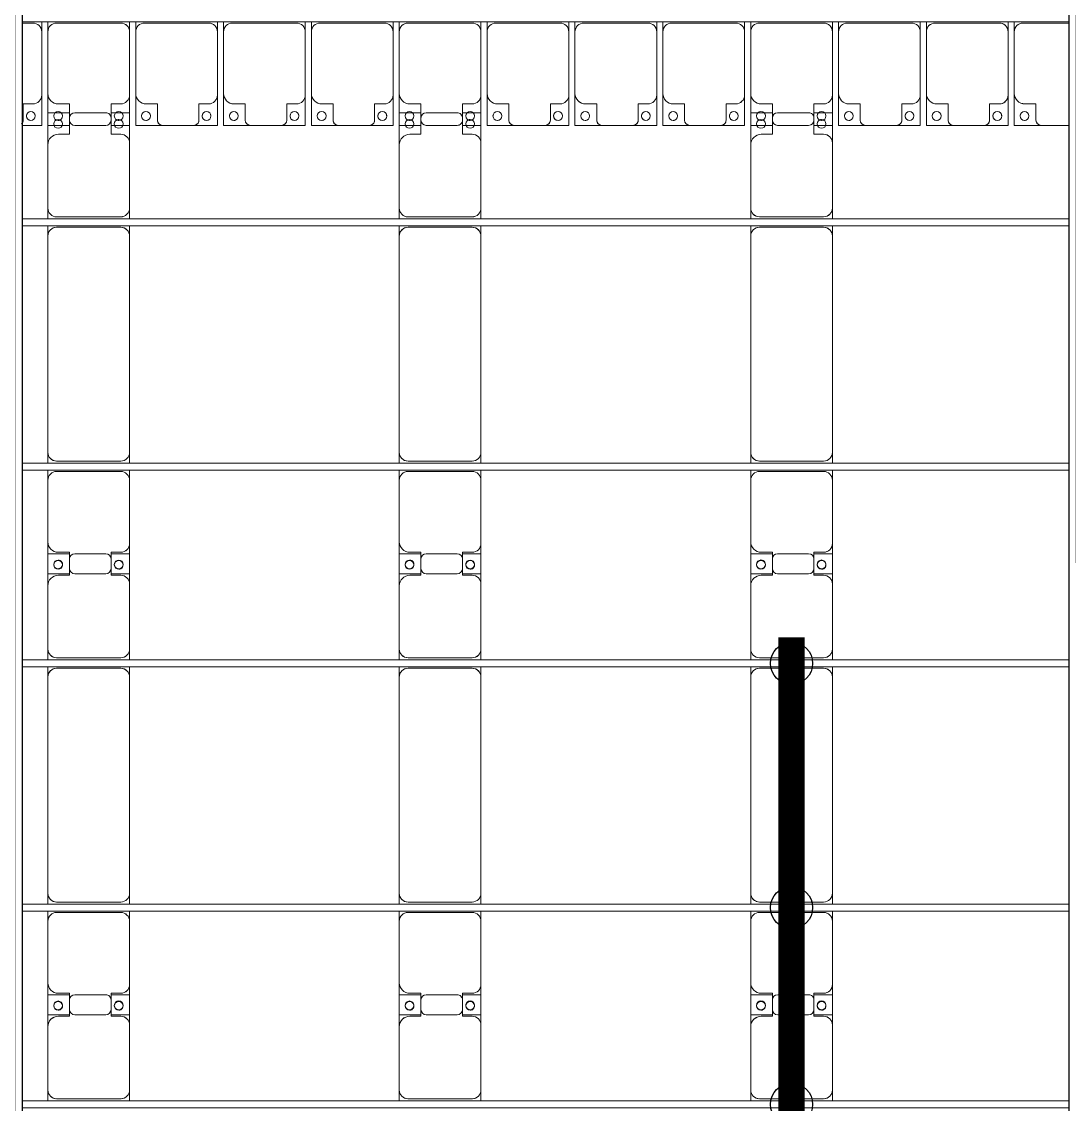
# Model space of a CAD drawing. Header units: millimetres. Extents: x -496478 to -186190, y -204059 to -87354.
# Drawn here: x -317122 to -311160, y -176290 to -170127 of the extents above; entities that cross this region are included whole.
import ezdxf

# ---------------------------------------------------------------- set-up
doc = ezdxf.new("R2010")
doc.units = ezdxf.units.MM
for name, color, linetype, lineweight in [('A-DETL-MBND', 5, 'Continuous', 9), ('A-GENM', 13, 'Continuous', 9), ('S-BEAM', 12, 'Continuous', 9)]:
    doc.layers.add(name, color=color, linetype=linetype, lineweight=lineweight)
doc.layers.add('GC-HOP 40x60 GIA CUONG', color=1, linetype='Continuous')

# ---------------------------------------------------------------- blocks, each defined once
blk = doc.blocks.new('Dải phao đi lại kèm đỡ invester - DẢI PHAO ĐI LẠI-18893-BỐ TRÍ KHUNG KẾT CẤU BÈ PIN 01')
at = {"layer": 'A-DETL-MBND', "color": 8}
for p, q in [((121673.4, -729.7), (121611.5, -729.7)), ((121723.4, -722), (121723.4, -779.7)), ((121758.4, -779.7), (121758.4, -722)), ((122173.4, -729.7), (121808.4, -729.7)), ((122223.4, -722), (122223.4, -779.7)), ((122258.4, -779.7), (122258.4, -722)), ((122673.4, -729.7), (122308.4, -729.7)), ((122723.4, -722), (122723.4, -779.7)), ((122758.4, -779.7), (122758.4, -722)), ((123173.4, -729.7), (122808.4, -729.7)), ((123223.4, -722), (123223.4, -779.7)), ((123258.4, -779.7), (123258.4, -722)), ((123673.4, -729.7), (123308.4, -729.7)), ((123723.4, -722), (123723.4, -779.7)), ((123758.4, -779.7), (123758.4, -722)), ((124173.4, -729.7), (123808.4, -729.7)), ((124223.4, -722), (124223.4, -779.7)), ((124258.4, -779.7), (124258.4, -722)), ((124673.4, -729.7), (124308.4, -729.7)), ((124723.4, -722), (124723.4, -779.7)), ((124758.4, -779.7), (124758.4, -722)), ((125173.4, -729.7), (124808.4, -729.7)), ((125223.4, -722), (125223.4, -779.7)), ((125258.4, -779.7), (125258.4, -722)), ((125673.4, -729.7), (125308.4, -729.7)), ((125723.4, -722), (125723.4, -779.7)), ((125758.4, -779.7), (125758.4, -722)), ((126173.4, -729.7), (125808.4, -729.7)), ((126223.4, -722), (126223.4, -779.7)), ((126258.4, -779.7), (126258.4, -722)), ((126673.4, -729.7), (126308.4, -729.7)), ((126723.4, -722), (126723.4, -779.7)), ((126758.4, -779.7), (126758.4, -722)), ((127173.4, -729.7), (126808.4, -729.7)), ((127223.4, -722), (127223.4, -779.7)), ((127258.4, -779.7), (127258.4, -722)), ((127571.5, -729.7), (127308.4, -729.7)), ((121723.4, -1139.7), (121723.4, -779.7)), ((121758.4, -779.7), (121758.4, -1129.7)), ((122223.4, -1139.7), (122223.4, -779.7)), ((122258.4, -779.7), (122258.4, -1129.7)), ((122723.4, -1139.7), (122723.4, -779.7)), ((122758.4, -779.7), (122758.4, -1129.7)), ((123223.4, -1139.7), (123223.4, -779.7)), ((123258.4, -779.7), (123258.4, -1129.7)), ((123723.4, -1139.7), (123723.4, -779.7)), ((123758.4, -779.7), (123758.4, -1129.7)), ((124223.4, -1139.7), (124223.4, -779.7)), ((124258.4, -779.7), (124258.4, -1129.7)), ((124723.4, -1139.7), (124723.4, -779.7)), ((124758.4, -779.7), (124758.4, -1129.7)), ((125223.4, -1139.7), (125223.4, -779.7)), ((125258.4, -779.7), (125258.4, -1129.7)), ((125723.4, -1139.7), (125723.4, -779.7)), ((125758.4, -779.7), (125758.4, -1129.7)), ((126223.4, -1139.7), (126223.4, -779.7)), ((126258.4, -779.7), (126258.4, -1129.7)), ((126723.4, -1139.7), (126723.4, -779.7)), ((126758.4, -779.7), (126758.4, -1129.7)), ((127223.4, -1139.7), (127223.4, -779.7)), ((127258.4, -779.7), (127258.4, -1129.7)), ((121723.4, -1139.7), (121723.4, -1312.2)), ((121758.4, -1312.2), (121758.4, -1129.7)), ((122223.4, -1139.7), (122223.4, -1312.2)), ((122258.4, -1312.2), (122258.4, -1129.7)), ((122723.4, -1139.7), (122723.4, -1312.2)), ((122758.4, -1312.2), (122758.4, -1129.7)), ((123223.4, -1139.7), (123223.4, -1312.2)), ((123258.4, -1312.2), (123258.4, -1129.7)), ((123723.4, -1139.7), (123723.4, -1312.2)), ((123758.4, -1312.2), (123758.4, -1129.7)), ((124223.4, -1139.7), (124223.4, -1312.2)), ((124258.4, -1312.2), (124258.4, -1129.7)), ((124723.4, -1139.7), (124723.4, -1312.2)), ((124758.4, -1312.2), (124758.4, -1129.7)), ((125223.4, -1139.7), (125223.4, -1312.2)), ((125258.4, -1312.2), (125258.4, -1129.7)), ((125723.4, -1139.7), (125723.4, -1312.2)), ((125758.4, -1312.2), (125758.4, -1129.7)), ((126223.4, -1139.7), (126223.4, -1312.2)), ((126258.4, -1312.2), (126258.4, -1129.7)), ((126723.4, -1139.7), (126723.4, -1312.2)), ((126758.4, -1312.2), (126758.4, -1129.7)), ((127223.4, -1139.7), (127223.4, -1312.2)), ((127258.4, -1312.2), (127258.4, -1129.7)), ((121618.2, -1282.2), (121618.2, -1189.7)), ((121618.2, -1189.7), (121673.4, -1189.7)), ((121818.4, -1189.7), (121881.8, -1189.7)), ((121881.8, -1189.7), (121881.8, -1282.2)), ((122118.2, -1282.2), (122118.2, -1189.7)), ((122118.2, -1189.7), (122173.4, -1189.7)), ((122318.4, -1189.7), (122381.8, -1189.7)), ((122381.8, -1189.7), (122381.8, -1282.2)), ((122618.2, -1282.2), (122618.2, -1189.7)), ((122618.2, -1189.7), (122673.4, -1189.7)), ((122818.4, -1189.7), (122881.8, -1189.7)), ((122881.8, -1189.7), (122881.8, -1282.2)), ((123118.2, -1282.2), (123118.2, -1189.7)), ((123118.2, -1189.7), (123173.4, -1189.7)), ((123318.4, -1189.7), (123381.8, -1189.7)), ((123381.8, -1189.7), (123381.8, -1282.2)), ((123618.2, -1282.2), (123618.2, -1189.7)), ((123618.2, -1189.7), (123673.4, -1189.7)), ((123818.4, -1189.7), (123881.8, -1189.7)), ((123881.8, -1189.7), (123881.8, -1282.2)), ((124118.2, -1282.2), (124118.2, -1189.7)), ((124118.2, -1189.7), (124173.4, -1189.7)), ((124318.4, -1189.7), (124381.8, -1189.7)), ((124381.8, -1189.7), (124381.8, -1282.2)), ((124618.2, -1282.2), (124618.2, -1189.7)), ((124618.2, -1189.7), (124673.4, -1189.7)), ((124818.4, -1189.7), (124881.8, -1189.7)), ((124881.8, -1189.7), (124881.8, -1282.2)), ((125118.2, -1282.2), (125118.2, -1189.7)), ((125118.2, -1189.7), (125173.4, -1189.7)), ((125318.4, -1189.7), (125381.8, -1189.7)), ((125381.8, -1189.7), (125381.8, -1282.2)), ((125618.2, -1282.2), (125618.2, -1189.7)), ((125618.2, -1189.7), (125673.4, -1189.7)), ((125818.4, -1189.7), (125881.8, -1189.7)), ((125881.8, -1189.7), (125881.8, -1282.2)), ((126118.2, -1282.2), (126118.2, -1189.7)), ((126118.2, -1189.7), (126173.4, -1189.7)), ((126318.4, -1189.7), (126381.8, -1189.7)), ((126381.8, -1189.7), (126381.8, -1282.2)), ((126618.2, -1282.2), (126618.2, -1189.7)), ((126618.2, -1189.7), (126673.4, -1189.7)), ((126818.4, -1189.7), (126881.8, -1189.7)), ((126881.8, -1189.7), (126881.8, -1282.2)), ((127118.2, -1282.2), (127118.2, -1189.7)), ((127118.2, -1189.7), (127173.4, -1189.7)), ((127318.4, -1189.7), (127381.8, -1189.7)), ((127381.8, -1189.7), (127381.8, -1282.2)), ((121723.4, -1312.2), (121611.5, -1312.2)), ((121611.5, -1312.2), (121723.4, -1312.2)), ((121881.8, -1312.2), (121758.4, -1312.2)), ((121792.1, -1312.2), (121840.2, -1312.2)), ((121911.8, -1312.2), (122088.2, -1312.2)), ((122223.4, -1312.2), (122118.2, -1312.2)), ((122138.5, -1312.2), (122186.6, -1312.2)), ((122411.8, -1312.2), (122258.4, -1312.2)), ((122258.4, -1312.2), (122411.8, -1312.2)), ((122411.8, -1312.2), (122588.2, -1312.2)), ((122723.4, -1312.2), (122588.2, -1312.2)), ((122588.2, -1312.2), (122723.4, -1312.2)), ((122911.8, -1312.2), (122758.4, -1312.2)), ((122758.4, -1312.2), (122911.8, -1312.2)), ((122911.8, -1312.2), (123088.2, -1312.2)), ((123223.4, -1312.2), (123088.2, -1312.2)), ((123088.2, -1312.2), (123223.4, -1312.2)), ((123411.8, -1312.2), (123258.4, -1312.2)), ((123258.4, -1312.2), (123411.8, -1312.2)), ((123411.8, -1312.2), (123588.2, -1312.2)), ((123723.4, -1312.2), (123588.2, -1312.2)), ((123588.2, -1312.2), (123723.4, -1312.2)), ((123881.8, -1312.2), (123758.4, -1312.2)), ((123792.1, -1312.2), (123840.2, -1312.2)), ((123911.8, -1312.2), (124088.2, -1312.2)), ((124223.4, -1312.2), (124118.2, -1312.2)), ((124138.5, -1312.2), (124186.6, -1312.2)), ((124411.8, -1312.2), (124258.4, -1312.2)), ((124258.4, -1312.2), (124411.8, -1312.2)), ((124411.8, -1312.2), (124588.2, -1312.2)), ((124723.4, -1312.2), (124588.2, -1312.2)), ((124588.2, -1312.2), (124723.4, -1312.2)), ((124911.8, -1312.2), (124758.4, -1312.2)), ((124758.4, -1312.2), (124911.8, -1312.2)), ((124911.8, -1312.2), (125088.2, -1312.2)), ((125223.4, -1312.2), (125088.2, -1312.2)), ((125088.2, -1312.2), (125223.4, -1312.2)), ((125411.8, -1312.2), (125258.4, -1312.2)), ((125258.4, -1312.2), (125411.8, -1312.2)), ((125411.8, -1312.2), (125588.2, -1312.2)), ((125723.4, -1312.2), (125588.2, -1312.2)), ((125588.2, -1312.2), (125723.4, -1312.2)), ((125881.8, -1312.2), (125758.4, -1312.2)), ((125792.1, -1312.2), (125840.2, -1312.2)), ((125911.8, -1312.2), (126088.2, -1312.2)), ((126223.4, -1312.2), (126118.2, -1312.2)), ((126138.5, -1312.2), (126186.6, -1312.2)), ((126411.8, -1312.2), (126258.4, -1312.2)), ((126258.4, -1312.2), (126411.8, -1312.2)), ((126411.8, -1312.2), (126588.2, -1312.2)), ((126723.4, -1312.2), (126588.2, -1312.2)), ((126588.2, -1312.2), (126723.4, -1312.2)), ((126911.8, -1312.2), (126758.4, -1312.2)), ((126758.4, -1312.2), (126911.8, -1312.2)), ((126911.8, -1312.2), (127088.2, -1312.2)), ((127223.4, -1312.2), (127088.2, -1312.2)), ((127088.2, -1312.2), (127223.4, -1312.2)), ((127411.8, -1312.2), (127258.4, -1312.2)), ((127258.4, -1312.2), (127411.8, -1312.2)), ((127411.8, -1312.2), (127571.5, -1312.2))]:
    blk.add_line(p, q, dxfattribs=at)
for centre, radius, start, end in [((121673.4, -779.7), 50, 360, 90), ((121673.4, -779.7), 50, 45, 90), ((121808.4, -779.7), 50, 90, 180), ((121808.4, -779.7), 50, 90, 135), ((122173.4, -779.7), 50, 0, 90), ((122173.4, -779.7), 50, 45, 90), ((122308.4, -779.7), 50, 90, 180), ((122308.4, -779.7), 50, 90, 135), ((122673.4, -779.7), 50, 0, 90), ((122673.4, -779.7), 50, 45, 90), ((122808.4, -779.7), 50, 90, 180), ((122808.4, -779.7), 50, 90, 135), ((123173.4, -779.7), 50, 360, 90), ((123173.4, -779.7), 50, 45, 90), ((123308.4, -779.7), 50, 90, 180), ((123308.4, -779.7), 50, 90, 135), ((123673.4, -779.7), 50, 0, 90), ((123673.4, -779.7), 50, 45, 90), ((123808.4, -779.7), 50, 90, 180), ((123808.4, -779.7), 50, 90, 135), ((124173.4, -779.7), 50, 0, 90), ((124173.4, -779.7), 50, 45, 90), ((124308.4, -779.7), 50, 90, 180), ((124308.4, -779.7), 50, 90, 135), ((124673.4, -779.7), 50, 0, 90), ((124673.4, -779.7), 50, 45, 90), ((124808.4, -779.7), 50, 90, 180), ((124808.4, -779.7), 50, 90, 135), ((125173.4, -779.7), 50, 0, 90), ((125173.4, -779.7), 50, 45, 90), ((125308.4, -779.7), 50, 90, 180), ((125308.4, -779.7), 50, 90, 135), ((125673.4, -779.7), 50, 360, 90), ((125673.4, -779.7), 50, 45, 90), ((125808.4, -779.7), 50, 90, 180), ((125808.4, -779.7), 50, 90, 135), ((126173.4, -779.7), 50, 0, 90), ((126173.4, -779.7), 50, 45, 90), ((126308.4, -779.7), 50, 90, 180), ((126308.4, -779.7), 50, 90, 135), ((126673.4, -779.7), 50, 0, 90), ((126673.4, -779.7), 50, 45, 90), ((126808.4, -779.7), 50, 90, 180), ((126808.4, -779.7), 50, 90, 135), ((127173.4, -779.7), 50, 360, 90), ((127173.4, -779.7), 50, 49.9342, 90), ((127308.4, -779.7), 50, 90, 180), ((127308.4, -779.7), 50, 90, 135), ((121673.4, -1139.7), 50, 270, 0), ((121818.4, -1129.7), 60, 180, 270), ((122173.4, -1139.7), 50, 270, 0), ((122318.4, -1129.7), 60, 180, 270), ((122673.4, -1139.7), 50, 270, 0), ((122818.4, -1129.7), 60, 180, 270), ((123173.4, -1139.7), 50, 270, 0), ((123318.4, -1129.7), 60, 180, 270), ((123673.4, -1139.7), 50, 270, 0), ((123818.4, -1129.7), 60, 180, 270), ((124173.4, -1139.7), 50, 270, 360), ((124318.4, -1129.7), 60, 180, 270), ((124673.4, -1139.7), 50, 270, 0), ((124818.4, -1129.7), 60, 180, 270), ((125173.4, -1139.7), 50, 270, 0), ((125318.4, -1129.7), 60, 180, 270), ((125673.4, -1139.7), 50, 270, 360), ((125818.4, -1129.7), 60, 180, 270), ((126173.4, -1139.7), 50, 270, 0), ((126318.4, -1129.7), 60, 180, 270), ((126673.4, -1139.7), 50, 270, 0), ((126818.4, -1129.7), 60, 180, 270), ((127173.4, -1139.7), 50, 270, 360), ((127318.4, -1129.7), 60, 180, 270), ((121673.4, -1139.7), 50, 270, 315), ((121818.4, -1129.7), 60, 225, 270), ((122173.4, -1139.7), 50, 270, 315), ((122318.4, -1129.7), 60, 225, 270), ((122673.4, -1139.7), 50, 270, 315), ((122818.4, -1129.7), 60, 225, 270), ((123173.4, -1139.7), 50, 270, 315), ((123318.4, -1129.7), 60, 225, 270), ((123673.4, -1139.7), 50, 270, 315), ((123818.4, -1129.7), 60, 225, 270), ((124173.4, -1139.7), 50, 270, 315), ((124318.4, -1129.7), 60, 225, 270), ((124673.4, -1139.7), 50, 270, 315), ((124818.4, -1129.7), 60, 225, 270), ((125173.4, -1139.7), 50, 270, 315), ((125318.4, -1129.7), 60, 225, 270), ((125673.4, -1139.7), 50, 270, 315), ((125818.4, -1129.7), 60, 225, 270), ((126173.4, -1139.7), 50, 270, 315), ((126318.4, -1129.7), 60, 225, 270), ((126673.4, -1139.7), 50, 270, 315), ((126818.4, -1129.7), 60, 225, 270), ((127173.4, -1139.7), 50, 270, 310.05743), ((127318.4, -1129.7), 60, 225, 270), ((121588.2, -1282.2), 30, 315, 0), ((121588.2, -1282.2), 30, 315, 345), ((121661.8, -1258.6), 25, 90, 270), ((121661.8, -1258.6), 25, 165, 270), ((121661.8, -1258.6), 25, 270, 90), ((121661.8, -1258.6), 25, 360, 15), ((121816.8, -1258.6), 25, 90, 270), ((121816.8, -1258.6), 25, 270, 90), ((121816.8, -1258.6), 25, 270, 285), ((121911.8, -1282.2), 30, 180, 270), ((122088.2, -1282.2), 30, 270, 360), ((122161.8, -1258.6), 25, 90, 270), ((122161.8, -1258.6), 25, 255, 270), ((122161.8, -1258.6), 25, 270, 90), ((122316.8, -1258.6), 25, 90, 270), ((122316.8, -1258.6), 25, 165, 180), ((122316.8, -1258.6), 25, 270, 90), ((122316.8, -1258.6), 25, 270, 285), ((122411.8, -1282.2), 30, 180, 270), ((122411.8, -1282.2), 30, 195, 270), ((122588.2, -1282.2), 30, 270, 0), ((122588.2, -1282.2), 30, 270, 345), ((122661.8, -1258.6), 25, 90, 270), ((122661.8, -1258.6), 25, 165, 270), ((122661.8, -1258.6), 25, 270, 90), ((122661.8, -1258.6), 25, 360, 15), ((122816.8, -1258.6), 25, 90, 270), ((122816.8, -1258.6), 25, 165, 180), ((122816.8, -1258.6), 25, 270, 90), ((122816.8, -1258.6), 25, 270, 285), ((122911.8, -1282.2), 30, 180, 270), ((122911.8, -1282.2), 30, 195, 270), ((123088.2, -1282.2), 30, 270, 360), ((123088.2, -1282.2), 30, 270, 345), ((123161.8, -1258.6), 25, 90, 270), ((123161.8, -1258.6), 25, 165, 270), ((123161.8, -1258.6), 25, 270, 90), ((123161.8, -1258.6), 25, 0, 15), ((123316.8, -1258.6), 25, 90, 270), ((123316.8, -1258.6), 25, 165, 180), ((123316.8, -1258.6), 25, 270, 90), ((123316.8, -1258.6), 25, 270, 285), ((123411.8, -1282.2), 30, 180, 270), ((123411.8, -1282.2), 30, 195, 270), ((123588.2, -1282.2), 30, 270, 0), ((123588.2, -1282.2), 30, 270, 345), ((123661.8, -1258.6), 25, 90, 270), ((123661.8, -1258.6), 25, 165, 270), ((123661.8, -1258.6), 25, 270, 90), ((123661.8, -1258.6), 25, 0, 15), ((123816.8, -1258.6), 25, 90, 270), ((123816.8, -1258.6), 25, 270, 90), ((123816.8, -1258.6), 25, 270, 285), ((123911.8, -1282.2), 30, 180, 270), ((124088.2, -1282.2), 30, 270, 0), ((124161.8, -1258.6), 25, 90, 270), ((124161.8, -1258.6), 25, 255, 270), ((124161.8, -1258.6), 25, 270, 90), ((124316.8, -1258.6), 25, 90, 270), ((124316.8, -1258.6), 25, 165, 180), ((124316.8, -1258.6), 25, 270, 90), ((124316.8, -1258.6), 25, 270, 285), ((124411.8, -1282.2), 30, 180, 270), ((124411.8, -1282.2), 30, 195, 270), ((124588.2, -1282.2), 30, 270, 360), ((124588.2, -1282.2), 30, 270, 345), ((124661.8, -1258.6), 25, 90, 270), ((124661.8, -1258.6), 25, 165, 270), ((124661.8, -1258.6), 25, 270, 90), ((124661.8, -1258.6), 25, 0, 15), ((124816.8, -1258.6), 25, 90, 270), ((124816.8, -1258.6), 25, 165, 180), ((124816.8, -1258.6), 25, 270, 90), ((124816.8, -1258.6), 25, 270, 285), ((124911.8, -1282.2), 30, 180, 270), ((124911.8, -1282.2), 30, 195, 270), ((125088.2, -1282.2), 30, 270, 0), ((125088.2, -1282.2), 30, 270, 345), ((125161.8, -1258.6), 25, 90, 270), ((125161.8, -1258.6), 25, 165, 270), ((125161.8, -1258.6), 25, 270, 90), ((125161.8, -1258.6), 25, 0, 15), ((125316.8, -1258.6), 25, 90, 270), ((125316.8, -1258.6), 25, 165, 180), ((125316.8, -1258.6), 25, 270, 90), ((125316.8, -1258.6), 25, 270, 285), ((125411.8, -1282.2), 30, 180, 270), ((125411.8, -1282.2), 30, 195, 270), ((125588.2, -1282.2), 30, 270, 0), ((125588.2, -1282.2), 30, 270, 345), ((125661.8, -1258.6), 25, 90, 270), ((125661.8, -1258.6), 25, 165, 270), ((125661.8, -1258.6), 25, 270, 90), ((125661.8, -1258.6), 25, 360, 15), ((125816.8, -1258.6), 25, 90, 270), ((125816.8, -1258.6), 25, 270, 90), ((125816.8, -1258.6), 25, 270, 285), ((125911.8, -1282.2), 30, 180, 270), ((126088.2, -1282.2), 30, 270, 360), ((126161.8, -1258.6), 25, 90, 270), ((126161.8, -1258.6), 25, 255, 270), ((126161.8, -1258.6), 25, 270, 90), ((126316.8, -1258.6), 25, 90, 270), ((126316.8, -1258.6), 25, 165, 180), ((126316.8, -1258.6), 25, 270, 90), ((126316.8, -1258.6), 25, 270, 285), ((126411.8, -1282.2), 30, 180, 270), ((126411.8, -1282.2), 30, 195, 270), ((126588.2, -1282.2), 30, 270, 0), ((126588.2, -1282.2), 30, 270, 345), ((126661.8, -1258.6), 25, 90, 270), ((126661.8, -1258.6), 25, 165, 270), ((126661.8, -1258.6), 25, 270, 90), ((126661.8, -1258.6), 25, 0, 15), ((126816.8, -1258.6), 25, 90, 270), ((126816.8, -1258.6), 25, 165, 180), ((126816.8, -1258.6), 25, 270, 90), ((126816.8, -1258.6), 25, 270, 285), ((126911.8, -1282.2), 30, 180, 270), ((126911.8, -1282.2), 30, 195, 270), ((127088.2, -1282.2), 30, 270, 360), ((127088.2, -1282.2), 30, 270, 345), ((127161.8, -1258.6), 25, 90, 270), ((127161.8, -1258.6), 25, 165, 270), ((127161.8, -1258.6), 25, 270, 90), ((127161.8, -1258.6), 25, 0, 15), ((127316.8, -1258.6), 25, 90, 270), ((127316.8, -1258.6), 25, 165, 180), ((127316.8, -1258.6), 25, 270, 90), ((127316.8, -1258.6), 25, 270, 285), ((127411.8, -1282.2), 30, 180, 270), ((127411.8, -1282.2), 30, 195, 270), ((121588.2, -1282.2), 30, 315, 330), ((121588.2, -1282.2), 30, 315, 330), ((122411.8, -1282.2), 30, 255, 270), ((122411.8, -1282.2), 30, 255, 270), ((122588.2, -1282.2), 30, 270, 285), ((122588.2, -1282.2), 30, 270, 285), ((122588.2, -1282.2), 30, 315, 330), ((122588.2, -1282.2), 30, 315, 330), ((122911.8, -1282.2), 30, 255, 270), ((122911.8, -1282.2), 30, 255, 270), ((123088.2, -1282.2), 30, 270, 285), ((123088.2, -1282.2), 30, 270, 285), ((123088.2, -1282.2), 30, 315, 330), ((123088.2, -1282.2), 30, 315, 330), ((123411.8, -1282.2), 30, 255, 270), ((123411.8, -1282.2), 30, 255, 270), ((123588.2, -1282.2), 30, 270, 285), ((123588.2, -1282.2), 30, 270, 285), ((123588.2, -1282.2), 30, 315, 330), ((123588.2, -1282.2), 30, 315, 330), ((124411.8, -1282.2), 30, 255, 270), ((124411.8, -1282.2), 30, 255, 270), ((124588.2, -1282.2), 30, 270, 285), ((124588.2, -1282.2), 30, 270, 285), ((124588.2, -1282.2), 30, 315, 330), ((124588.2, -1282.2), 30, 315, 330), ((124911.8, -1282.2), 30, 255, 270), ((124911.8, -1282.2), 30, 255, 270), ((125088.2, -1282.2), 30, 270, 285), ((125088.2, -1282.2), 30, 270, 285), ((125088.2, -1282.2), 30, 315, 330), ((125088.2, -1282.2), 30, 315, 330), ((125411.8, -1282.2), 30, 255, 270), ((125411.8, -1282.2), 30, 255, 270), ((125588.2, -1282.2), 30, 270, 285), ((125588.2, -1282.2), 30, 270, 285), ((125588.2, -1282.2), 30, 315, 330), ((125588.2, -1282.2), 30, 315, 330), ((126411.8, -1282.2), 30, 255, 270), ((126411.8, -1282.2), 30, 255, 270), ((126588.2, -1282.2), 30, 270, 285), ((126588.2, -1282.2), 30, 270, 285), ((126588.2, -1282.2), 30, 315, 330), ((126588.2, -1282.2), 30, 315, 330), ((126911.8, -1282.2), 30, 255, 270), ((126911.8, -1282.2), 30, 255, 270), ((127088.2, -1282.2), 30, 270, 285), ((127088.2, -1282.2), 30, 270, 285), ((127088.2, -1282.2), 30, 315, 330), ((127088.2, -1282.2), 30, 315, 330), ((127411.8, -1282.2), 30, 255, 270), ((127411.8, -1282.2), 30, 255, 270)]:
    blk.add_arc(centre, radius, start, end, dxfattribs=at)
blk = doc.blocks.new('Dai phao do pin - DẢI PHAO ĐỠ PIN-V76-BỐ TRÍ KHUNG KẾT CẤU BÈ PIN 01')
at = {"layer": 'A-DETL-MBND', "color": 8}
for p, q in [((10748, 241.6), (10809.7, 241.6)), ((10759.7, 191.6), (10759.7, -173.4)), ((11169.7, 241.6), (10809.7, 241.6)), ((11169.7, 241.6), (11352.2, 241.6)), ((11237.8, 241.6), (11420.3, 241.6)), ((11237.8, 118.2), (11237.8, 241.6)), ((11352.2, 241.6), (11352.2, 118.2)), ((11770.3, 241.6), (11420.3, 241.6)), ((11770.3, 241.6), (11828, 241.6)), ((11820.3, -173.4), (11820.3, 191.6)), ((11868, 241.6), (11929.7, 241.6)), ((11879.7, 191.6), (11879.7, -173.4)), ((13160.3, 241.6), (11929.7, 241.6)), ((13160.3, 241.6), (13218, 241.6)), ((13210.3, -173.4), (13210.3, 191.6)), ((13258, 241.6), (13319.3, 241.6)), ((13269.7, 191.6), (13269.7, -173.4)), ((13679.7, 241.6), (13319.7, 241.6)), ((13679.7, 241.6), (13862.2, 241.6)), ((13747.8, 241.6), (13930.3, 241.6)), ((13747.8, 118.2), (13747.8, 241.6)), ((13862.2, 241.6), (13862.2, 118.2)), ((14280.3, 241.6), (13930.3, 241.6)), ((14280.3, 241.6), (14338, 241.6)), ((14330.3, -173.4), (14330.3, 191.6)), ((14378, 241.6), (14439.7, 241.6)), ((14389.7, 191.6), (14389.7, -173.4)), ((15670.3, 241.6), (14439.7, 241.6)), ((15670.3, 241.6), (15728, 241.6)), ((15720.3, -173.4), (15720.3, 191.6)), ((15768, 241.6), (15829.7, 241.6)), ((15779.7, 191.6), (15779.7, -173.4)), ((16189.7, 241.6), (15829.7, 241.6)), ((16189.7, 241.6), (16372.2, 241.6)), ((16372.2, 241.6), (16372.2, 118.2)), ((16372.2, 166.5), (16372.2, 201)), ((11229.7, 118.2), (11229.7, 181.6)), ((11360.3, 181.6), (11360.3, 118.2)), ((13739.7, 118.2), (13739.7, 181.6)), ((13870.3, 181.6), (13870.3, 118.2)), ((16249.7, 118.2), (16249.7, 181.6)), ((11322.2, 118.2), (11229.7, 118.2)), ((11237.8, 88.2), (11237.8, -88.2)), ((11360.3, 118.2), (11267.8, 118.2)), ((11352.2, -88.2), (11352.2, 88.2)), ((13832.2, 118.2), (13739.7, 118.2)), ((13747.8, 88.2), (13747.8, -88.2)), ((13870.3, 118.2), (13777.8, 118.2)), ((13862.2, -88.2), (13862.2, 88.2)), ((16342.2, 118.2), (16249.7, 118.2)), ((16372.2, -88.2), (16372.2, 88.2)), ((11229.7, -173.4), (11229.7, -118.2)), ((11229.7, -118.2), (11322.2, -118.2)), ((11237.8, -223.4), (11237.8, -118.2)), ((11267.8, -118.2), (11360.3, -118.2)), ((11352.2, -118.2), (11352.2, -223.4)), ((11360.3, -118.2), (11360.3, -173.4)), ((13739.7, -173.4), (13739.7, -118.2)), ((13739.7, -118.2), (13832.2, -118.2)), ((13747.8, -223.4), (13747.8, -118.2)), ((13777.8, -118.2), (13870.3, -118.2)), ((13862.2, -118.2), (13862.2, -223.4)), ((13870.3, -118.2), (13870.3, -173.4)), ((16249.7, -173.4), (16249.7, -118.2)), ((16249.7, -118.2), (16342.2, -118.2)), ((16372.2, -118.2), (16372.2, -223.4)), ((16372.2, -179.7), (16372.2, -143.8)), ((10809.7, -223.4), (10748, -223.4)), ((10809.7, -223.4), (11179.7, -223.4)), ((11352.2, -223.4), (11179.7, -223.4)), ((11410.3, -223.4), (11237.8, -223.4)), ((11410.3, -223.4), (11770.3, -223.4)), ((11828, -223.4), (11770.3, -223.4)), ((11929.7, -223.4), (11868, -223.4)), ((11929.7, -223.4), (13160.3, -223.4)), ((13218, -223.4), (13160.3, -223.4)), ((13319.3, -223.4), (13258, -223.4)), ((13319.7, -223.4), (13689.7, -223.4)), ((13862.2, -223.4), (13689.7, -223.4)), ((13920.3, -223.4), (13747.8, -223.4)), ((13920.3, -223.4), (14280.3, -223.4)), ((14338, -223.4), (14280.3, -223.4)), ((14439.7, -223.4), (14378, -223.4)), ((14439.7, -223.4), (15670.3, -223.4)), ((15728, -223.4), (15670.3, -223.4)), ((15829.7, -223.4), (15768, -223.4)), ((15829.7, -223.4), (16199.7, -223.4)), ((16372.2, -223.4), (16199.7, -223.4))]:
    blk.add_line(p, q, dxfattribs=at)
for centre, radius, start, end in [((10809.7, 191.6), 50, 90, 180), ((10809.7, 191.6), 50, 135, 175.84353), ((11169.7, 181.6), 60, 0, 90), ((11169.7, 181.6), 60, 0, 45), ((11288.6, 183.2), 25, 0, 180), ((11291.4, 183.2), 25, 360, 180), ((11420.3, 181.6), 60, 90, 180), ((11420.3, 181.6), 60, 135, 180), ((11770.3, 191.6), 50, 0, 90), ((11770.3, 191.6), 50, 0, 45), ((11929.7, 191.6), 50, 90, 180), ((11929.7, 191.6), 50, 105, 180), ((13160.3, 191.6), 50, 0, 90), ((13160.3, 191.6), 50, 15, 90), ((13319.7, 191.6), 50, 90, 180), ((13319.7, 191.6), 50, 135, 180), ((13679.7, 181.6), 60, 0, 90), ((13679.7, 181.6), 60, 0, 45), ((13798.6, 183.2), 25, 0, 180), ((13801.4, 183.2), 25, 360, 180), ((13930.3, 181.6), 60, 90, 180), ((13930.3, 181.6), 60, 135, 180), ((14280.3, 191.6), 50, 360, 90), ((14280.3, 191.6), 50, 360, 45), ((14439.7, 191.6), 50, 90, 180), ((14439.7, 191.6), 50, 105, 180), ((15670.3, 191.6), 50, 0, 90), ((15670.3, 191.6), 50, 15, 90), ((15829.7, 191.6), 50, 90, 180), ((15829.7, 191.6), 50, 135, 180), ((16189.7, 181.6), 60, 360, 90), ((16189.7, 181.6), 60, 360, 45), ((16308.6, 183.2), 25, 0, 180), ((11288.6, 183.2), 25, 180, 0), ((11291.4, 183.2), 25, 180, 360), ((11291.4, 183.2), 25, 180, 195), ((13798.6, 183.2), 25, 180, 360), ((13801.4, 183.2), 25, 180, 0), ((13801.4, 183.2), 25, 180, 195), ((16308.6, 183.2), 25, 180, 360), ((11267.8, 88.2), 30, 90, 180), ((11322.2, 88.2), 30, 0, 90), ((13777.8, 88.2), 30, 90, 180), ((13832.2, 88.2), 30, 0, 90), ((16342.2, 88.2), 30, 360, 90), ((11267.8, -88.2), 30, 180, 270), ((11322.2, -88.2), 30, 270, 0), ((13777.8, -88.2), 30, 180, 270), ((13832.2, -88.2), 30, 270, 360), ((16342.2, -88.2), 30, 270, 0), ((10809.7, -173.4), 50, 180, 270), ((10809.7, -173.4), 50, 184.11309, 225), ((11179.7, -173.4), 50, 270, 360), ((11179.7, -173.4), 50, 315, 360), ((11288.6, -161.8), 25, 0, 180), ((11288.6, -161.8), 25, 180, 0), ((11291.4, -161.8), 25, 360, 180), ((11291.4, -161.8), 25, 120, 180), ((11291.4, -161.8), 25, 180, 360), ((11291.4, -161.8), 25, 75, 105), ((11288.6, -161.8), 25, 75, 90), ((11288.6, -161.8), 25, 30, 45), ((11288.6, -161.8), 25, 0, 15), ((11410.3, -173.4), 50, 180, 270), ((11410.3, -173.4), 50, 180, 225), ((11770.3, -173.4), 50, 270, 360), ((11770.3, -173.4), 50, 315, 360), ((11929.7, -173.4), 50, 180, 270), ((11929.7, -173.4), 50, 180, 270), ((13160.3, -173.4), 50, 270, 0), ((13160.3, -173.4), 50, 285, 360), ((13319.7, -173.4), 50, 180, 270), ((13319.7, -173.4), 50, 180, 225), ((13689.7, -173.4), 50, 270, 0), ((13689.7, -173.4), 50, 315, 0), ((13798.6, -161.8), 25, 0, 180), ((13798.6, -161.8), 25, 180, 0), ((13801.4, -161.8), 25, 360, 180), ((13801.4, -161.8), 25, 120, 180), ((13801.4, -161.8), 25, 180, 360), ((13801.4, -161.8), 25, 75, 105), ((13798.6, -161.8), 25, 75, 90), ((13798.6, -161.8), 25, 30, 45), ((13798.6, -161.8), 25, 360, 15), ((13920.3, -173.4), 50, 180, 270), ((13920.3, -173.4), 50, 180, 225), ((14280.3, -173.4), 50, 270, 0), ((14280.3, -173.4), 50, 315, 360), ((14439.7, -173.4), 50, 180, 270), ((14439.7, -173.4), 50, 180, 270), ((15670.3, -173.4), 50, 270, 0), ((15670.3, -173.4), 50, 285, 360), ((15829.7, -173.4), 50, 180, 270), ((15829.7, -173.4), 50, 180, 225), ((16199.7, -173.4), 50, 270, 360), ((16199.7, -173.4), 50, 315, 360), ((16308.6, -161.8), 25, 0, 180), ((16308.6, -161.8), 25, 180, 360), ((16308.6, -161.8), 25, 30, 45), ((16308.6, -161.8), 25, 0, 15)]:
    blk.add_arc(centre, radius, start, end, dxfattribs=at)
blk = doc.blocks.new('Dai phao do pin - DẢI PHAO ĐỠ PIN-V77-BỐ TRÍ KHUNG KẾT CẤU BÈ PIN 01')
at = {"layer": 'A-DETL-MBND', "color": 8}
for p, q in [((10748, 241.6), (10809.7, 241.6)), ((10759.7, 191.6), (10759.7, -173.4)), ((11169.7, 241.6), (10809.7, 241.6)), ((11169.7, 241.6), (11352.2, 241.6)), ((11237.8, 241.6), (11420.3, 241.6)), ((11237.8, 118.2), (11237.8, 241.6)), ((11352.2, 241.6), (11352.2, 118.2)), ((11770.3, 241.6), (11420.3, 241.6)), ((11770.3, 241.6), (11828, 241.6)), ((11820.3, -173.4), (11820.3, 191.6)), ((11868, 241.6), (11929.7, 241.6)), ((11879.7, 191.6), (11879.7, -173.4)), ((13160.3, 241.6), (11929.7, 241.6)), ((13160.3, 241.6), (13218, 241.6)), ((13210.3, -173.4), (13210.3, 191.6)), ((13258, 241.6), (13319.3, 241.6)), ((13269.7, 191.6), (13269.7, -173.4)), ((13679.7, 241.6), (13319.7, 241.6)), ((13679.7, 241.6), (13862.2, 241.6)), ((13747.8, 241.6), (13930.3, 241.6)), ((13747.8, 118.2), (13747.8, 241.6)), ((13862.2, 241.6), (13862.2, 118.2)), ((14280.3, 241.6), (13930.3, 241.6)), ((14280.3, 241.6), (14338, 241.6)), ((14330.3, -173.4), (14330.3, 191.6)), ((14378, 241.6), (14439.7, 241.6)), ((14389.7, 191.6), (14389.7, -173.4)), ((15670.3, 241.6), (14439.7, 241.6)), ((15670.3, 241.6), (15728, 241.6)), ((15720.3, -173.4), (15720.3, 191.6)), ((15768, 241.6), (15829.7, 241.6)), ((15779.7, 191.6), (15779.7, -173.4)), ((16189.7, 241.6), (15829.7, 241.6)), ((16189.7, 241.6), (16372.2, 241.6)), ((16372.2, 241.6), (16372.2, 118.2)), ((16372.2, 166.5), (16372.2, 201)), ((11229.7, 118.2), (11229.7, 181.6)), ((11360.3, 181.6), (11360.3, 118.2)), ((13739.7, 118.2), (13739.7, 181.6)), ((13870.3, 181.6), (13870.3, 118.2)), ((16249.7, 118.2), (16249.7, 181.6)), ((11322.2, 118.2), (11229.7, 118.2)), ((11237.8, 88.2), (11237.8, -88.2)), ((11360.3, 118.2), (11267.8, 118.2)), ((11352.2, -88.2), (11352.2, 88.2)), ((13832.2, 118.2), (13739.7, 118.2)), ((13747.8, 88.2), (13747.8, -88.2)), ((13870.3, 118.2), (13777.8, 118.2)), ((13862.2, -88.2), (13862.2, 88.2)), ((16342.2, 118.2), (16249.7, 118.2)), ((16372.2, -88.2), (16372.2, 88.2)), ((11229.7, -173.4), (11229.7, -118.2)), ((11229.7, -118.2), (11322.2, -118.2)), ((11237.8, -223.4), (11237.8, -118.2)), ((11267.8, -118.2), (11360.3, -118.2)), ((11352.2, -118.2), (11352.2, -223.4)), ((11360.3, -118.2), (11360.3, -173.4)), ((13739.7, -173.4), (13739.7, -118.2)), ((13739.7, -118.2), (13832.2, -118.2)), ((13747.8, -223.4), (13747.8, -118.2)), ((13777.8, -118.2), (13870.3, -118.2)), ((13862.2, -118.2), (13862.2, -223.4)), ((13870.3, -118.2), (13870.3, -173.4)), ((16249.7, -173.4), (16249.7, -118.2)), ((16249.7, -118.2), (16342.2, -118.2)), ((16372.2, -118.2), (16372.2, -223.4)), ((16372.2, -179.7), (16372.2, -143.8)), ((10809.7, -223.4), (10748, -223.4)), ((10809.7, -223.4), (11179.7, -223.4)), ((11352.2, -223.4), (11179.7, -223.4)), ((11410.3, -223.4), (11237.8, -223.4)), ((11410.3, -223.4), (11770.3, -223.4)), ((11828, -223.4), (11770.3, -223.4)), ((11929.7, -223.4), (11868, -223.4)), ((11929.7, -223.4), (13160.3, -223.4)), ((13218, -223.4), (13160.3, -223.4)), ((13319.3, -223.4), (13258, -223.4)), ((13319.7, -223.4), (13689.7, -223.4)), ((13862.2, -223.4), (13689.7, -223.4)), ((13920.3, -223.4), (13747.8, -223.4)), ((13920.3, -223.4), (14280.3, -223.4)), ((14338, -223.4), (14280.3, -223.4)), ((14439.7, -223.4), (14378, -223.4)), ((14439.7, -223.4), (15670.3, -223.4)), ((15728, -223.4), (15670.3, -223.4)), ((15829.7, -223.4), (15768, -223.4)), ((15829.7, -223.4), (16199.7, -223.4)), ((16372.2, -223.4), (16199.7, -223.4))]:
    blk.add_line(p, q, dxfattribs=at)
for centre, radius, start, end in [((10809.7, 191.6), 50, 90, 180), ((10809.7, 191.6), 50, 135, 175.61036), ((11169.7, 181.6), 60, 0, 90), ((11169.7, 181.6), 60, 0, 45), ((11288.6, 183.2), 25, 0, 180), ((11291.4, 183.2), 25, 360, 180), ((11420.3, 181.6), 60, 90, 180), ((11420.3, 181.6), 60, 135, 180), ((11770.3, 191.6), 50, 0, 90), ((11770.3, 191.6), 50, 0, 45), ((11929.7, 191.6), 50, 90, 180), ((11929.7, 191.6), 50, 105, 180), ((13160.3, 191.6), 50, 0, 90), ((13160.3, 191.6), 50, 15, 90), ((13319.7, 191.6), 50, 90, 180), ((13319.7, 191.6), 50, 135, 180), ((13679.7, 181.6), 60, 0, 90), ((13679.7, 181.6), 60, 0, 45), ((13798.6, 183.2), 25, 0, 180), ((13801.4, 183.2), 25, 360, 180), ((13930.3, 181.6), 60, 90, 180), ((13930.3, 181.6), 60, 135, 180), ((14280.3, 191.6), 50, 360, 90), ((14280.3, 191.6), 50, 360, 45), ((14439.7, 191.6), 50, 90, 180), ((14439.7, 191.6), 50, 105, 180), ((15670.3, 191.6), 50, 0, 90), ((15670.3, 191.6), 50, 15, 90), ((15829.7, 191.6), 50, 90, 180), ((15829.7, 191.6), 50, 135, 180), ((16189.7, 181.6), 60, 360, 90), ((16189.7, 181.6), 60, 360, 45), ((16308.6, 183.2), 25, 0, 180), ((11288.6, 183.2), 25, 180, 0), ((11291.4, 183.2), 25, 180, 360), ((11291.4, 183.2), 25, 180, 195), ((13798.6, 183.2), 25, 180, 360), ((13801.4, 183.2), 25, 180, 0), ((13801.4, 183.2), 25, 180, 195), ((16308.6, 183.2), 25, 180, 360), ((11267.8, 88.2), 30, 90, 180), ((11322.2, 88.2), 30, 0, 90), ((13777.8, 88.2), 30, 90, 180), ((13832.2, 88.2), 30, 0, 90), ((16342.2, 88.2), 30, 360, 90), ((11267.8, -88.2), 30, 180, 270), ((11322.2, -88.2), 30, 270, 0), ((13777.8, -88.2), 30, 180, 270), ((13832.2, -88.2), 30, 270, 360), ((16342.2, -88.2), 30, 270, 0), ((10809.7, -173.4), 50, 180, 270), ((10809.7, -173.4), 50, 184.34621, 225), ((11179.7, -173.4), 50, 270, 360), ((11179.7, -173.4), 50, 315, 360), ((11288.6, -161.8), 25, 0, 180), ((11288.6, -161.8), 25, 180, 0), ((11291.4, -161.8), 25, 360, 180), ((11291.4, -161.8), 25, 120, 180), ((11291.4, -161.8), 25, 180, 360), ((11291.4, -161.8), 25, 75, 105), ((11288.6, -161.8), 25, 75, 90), ((11288.6, -161.8), 25, 30, 45), ((11288.6, -161.8), 25, 0, 15), ((11410.3, -173.4), 50, 180, 270), ((11410.3, -173.4), 50, 180, 225), ((11770.3, -173.4), 50, 270, 360), ((11770.3, -173.4), 50, 315, 360), ((11929.7, -173.4), 50, 180, 270), ((11929.7, -173.4), 50, 180, 270), ((13160.3, -173.4), 50, 270, 0), ((13160.3, -173.4), 50, 285, 360), ((13319.7, -173.4), 50, 180, 270), ((13319.7, -173.4), 50, 180, 225), ((13689.7, -173.4), 50, 270, 0), ((13689.7, -173.4), 50, 315, 0), ((13798.6, -161.8), 25, 0, 180), ((13798.6, -161.8), 25, 180, 0), ((13801.4, -161.8), 25, 360, 180), ((13801.4, -161.8), 25, 120, 180), ((13801.4, -161.8), 25, 180, 360), ((13801.4, -161.8), 25, 75, 105), ((13798.6, -161.8), 25, 75, 90), ((13798.6, -161.8), 25, 30, 45), ((13798.6, -161.8), 25, 360, 15), ((13920.3, -173.4), 50, 180, 270), ((13920.3, -173.4), 50, 180, 225), ((14280.3, -173.4), 50, 270, 0), ((14280.3, -173.4), 50, 315, 360), ((14439.7, -173.4), 50, 180, 270), ((14439.7, -173.4), 50, 180, 270), ((15670.3, -173.4), 50, 270, 0), ((15670.3, -173.4), 50, 285, 360), ((15829.7, -173.4), 50, 180, 270), ((15829.7, -173.4), 50, 180, 225), ((16199.7, -173.4), 50, 270, 360), ((16199.7, -173.4), 50, 315, 360), ((16308.6, -161.8), 25, 0, 180), ((16308.6, -161.8), 25, 180, 360), ((16308.6, -161.8), 25, 30, 45), ((16308.6, -161.8), 25, 0, 15)]:
    blk.add_arc(centre, radius, start, end, dxfattribs=at)
blk = doc.blocks.new('Dai phao do pin - DẢI PHAO ĐỠ PIN-V78-BỐ TRÍ KHUNG KẾT CẤU BÈ PIN 01')
at = {"layer": 'A-DETL-MBND', "color": 8}
for p, q in [((10748, 241.6), (10809.7, 241.6)), ((10759.7, 191.6), (10759.7, -173.4)), ((11169.7, 241.6), (10809.7, 241.6)), ((11169.7, 241.6), (11352.2, 241.6)), ((11237.8, 241.6), (11420.3, 241.6)), ((11237.8, 118.2), (11237.8, 241.6)), ((11352.2, 241.6), (11352.2, 118.2)), ((11770.3, 241.6), (11420.3, 241.6)), ((11770.3, 241.6), (11828, 241.6)), ((11820.3, -173.4), (11820.3, 191.6)), ((11868, 241.6), (11929.7, 241.6)), ((11879.7, 191.6), (11879.7, -173.4)), ((13160.3, 241.6), (11929.7, 241.6)), ((13160.3, 241.6), (13218, 241.6)), ((13210.3, -173.4), (13210.3, 191.6)), ((13258, 241.6), (13319.4, 241.6)), ((13269.7, 191.6), (13269.7, -173.4)), ((13679.7, 241.6), (13319.7, 241.6)), ((13679.7, 241.6), (13862.2, 241.6)), ((13747.8, 241.6), (13930.3, 241.6)), ((13747.8, 118.2), (13747.8, 241.6)), ((13862.2, 241.6), (13862.2, 118.2)), ((14280.3, 241.6), (13930.3, 241.6)), ((14280.3, 241.6), (14338, 241.6)), ((14330.3, -173.4), (14330.3, 191.6)), ((14378, 241.6), (14439.7, 241.6)), ((14389.7, 191.6), (14389.7, -173.4)), ((15670.3, 241.6), (14439.7, 241.6)), ((15670.3, 241.6), (15728, 241.6)), ((15720.3, -173.4), (15720.3, 191.6)), ((15768, 241.6), (15829.7, 241.6)), ((15779.7, 191.6), (15779.7, -173.4)), ((16189.7, 241.6), (15829.7, 241.6)), ((16189.7, 241.6), (16372.2, 241.6)), ((16372.2, 241.6), (16372.2, 118.2)), ((16372.2, 166.5), (16372.2, 201)), ((11229.7, 118.2), (11229.7, 181.6)), ((11360.3, 181.6), (11360.3, 118.2)), ((13739.7, 118.2), (13739.7, 181.6)), ((13870.3, 181.6), (13870.3, 118.2)), ((16249.7, 118.2), (16249.7, 181.6)), ((11322.2, 118.2), (11229.7, 118.2)), ((11237.8, 88.2), (11237.8, -88.2)), ((11360.3, 118.2), (11267.8, 118.2)), ((11352.2, -88.2), (11352.2, 88.2)), ((13832.2, 118.2), (13739.7, 118.2)), ((13747.8, 88.2), (13747.8, -88.2)), ((13870.3, 118.2), (13777.8, 118.2)), ((13862.2, -88.2), (13862.2, 88.2)), ((16342.2, 118.2), (16249.7, 118.2)), ((16372.2, -88.2), (16372.2, 88.2)), ((11229.7, -173.4), (11229.7, -118.2)), ((11229.7, -118.2), (11322.2, -118.2)), ((11237.8, -223.4), (11237.8, -118.2)), ((11267.8, -118.2), (11360.3, -118.2)), ((11352.2, -118.2), (11352.2, -223.4)), ((11360.3, -118.2), (11360.3, -173.4)), ((13739.7, -173.4), (13739.7, -118.2)), ((13739.7, -118.2), (13832.2, -118.2)), ((13747.8, -223.4), (13747.8, -118.2)), ((13777.8, -118.2), (13870.3, -118.2)), ((13862.2, -118.2), (13862.2, -223.4)), ((13870.3, -118.2), (13870.3, -173.4)), ((16249.7, -173.4), (16249.7, -118.2)), ((16249.7, -118.2), (16342.2, -118.2)), ((16372.2, -118.2), (16372.2, -223.4)), ((16372.2, -179.7), (16372.2, -143.8)), ((10809.7, -223.4), (10748, -223.4)), ((10809.7, -223.4), (11179.7, -223.4)), ((11352.2, -223.4), (11179.7, -223.4)), ((11410.3, -223.4), (11237.8, -223.4)), ((11410.3, -223.4), (11770.3, -223.4)), ((11828, -223.4), (11770.3, -223.4)), ((11929.7, -223.4), (11868, -223.4)), ((11929.7, -223.4), (13160.3, -223.4)), ((13218, -223.4), (13160.3, -223.4)), ((13319.4, -223.4), (13258, -223.4)), ((13319.7, -223.4), (13689.7, -223.4)), ((13862.2, -223.4), (13689.7, -223.4)), ((13920.3, -223.4), (13747.8, -223.4)), ((13920.3, -223.4), (14280.3, -223.4)), ((14338, -223.4), (14280.3, -223.4)), ((14439.7, -223.4), (14378, -223.4)), ((14439.7, -223.4), (15670.3, -223.4)), ((15728, -223.4), (15670.3, -223.4)), ((15829.7, -223.4), (15768, -223.4)), ((15829.7, -223.4), (16199.7, -223.4)), ((16372.2, -223.4), (16199.7, -223.4))]:
    blk.add_line(p, q, dxfattribs=at)
for centre, radius, start, end in [((10809.7, 191.6), 50, 90, 180), ((10809.7, 191.6), 50, 135, 175.37719), ((11169.7, 181.6), 60, 0, 90), ((11169.7, 181.6), 60, 0, 45), ((11288.6, 183.2), 25, 0, 180), ((11291.4, 183.2), 25, 360, 180), ((11420.3, 181.6), 60, 90, 180), ((11420.3, 181.6), 60, 135, 180), ((11770.3, 191.6), 50, 0, 90), ((11770.3, 191.6), 50, 0, 45), ((11929.7, 191.6), 50, 90, 180), ((11929.7, 191.6), 50, 105, 180), ((13160.3, 191.6), 50, 0, 90), ((13160.3, 191.6), 50, 15, 90), ((13319.7, 191.6), 50, 90, 180), ((13319.7, 191.6), 50, 135, 180), ((13679.7, 181.6), 60, 0, 90), ((13679.7, 181.6), 60, 0, 45), ((13798.6, 183.2), 25, 0, 180), ((13801.4, 183.2), 25, 360, 180), ((13930.3, 181.6), 60, 90, 180), ((13930.3, 181.6), 60, 135, 180), ((14280.3, 191.6), 50, 360, 90), ((14280.3, 191.6), 50, 360, 45), ((14439.7, 191.6), 50, 90, 180), ((14439.7, 191.6), 50, 105, 180), ((15670.3, 191.6), 50, 0, 90), ((15670.3, 191.6), 50, 15, 90), ((15829.7, 191.6), 50, 90, 180), ((15829.7, 191.6), 50, 135, 180), ((16189.7, 181.6), 60, 360, 90), ((16189.7, 181.6), 60, 360, 45), ((16308.6, 183.2), 25, 0, 180), ((11288.6, 183.2), 25, 180, 0), ((11291.4, 183.2), 25, 180, 360), ((11291.4, 183.2), 25, 180, 195), ((13798.6, 183.2), 25, 180, 360), ((13801.4, 183.2), 25, 180, 0), ((13801.4, 183.2), 25, 180, 195), ((16308.6, 183.2), 25, 180, 360), ((11267.8, 88.2), 30, 90, 180), ((11322.2, 88.2), 30, 0, 90), ((13777.8, 88.2), 30, 90, 180), ((13832.2, 88.2), 30, 0, 90), ((16342.2, 88.2), 30, 360, 90), ((11267.8, -88.2), 30, 180, 270), ((11322.2, -88.2), 30, 270, 0), ((13777.8, -88.2), 30, 180, 270), ((13832.2, -88.2), 30, 270, 360), ((16342.2, -88.2), 30, 270, 0), ((10809.7, -173.4), 50, 180, 270), ((10809.7, -173.4), 50, 184.57933, 225), ((11179.7, -173.4), 50, 270, 360), ((11179.7, -173.4), 50, 315, 360), ((11288.6, -161.8), 25, 0, 180), ((11288.6, -161.8), 25, 180, 0), ((11291.4, -161.8), 25, 360, 180), ((11291.4, -161.8), 25, 120, 180), ((11291.4, -161.8), 25, 180, 360), ((11291.4, -161.8), 25, 75, 105), ((11288.6, -161.8), 25, 75, 90), ((11288.6, -161.8), 25, 30, 45), ((11288.6, -161.8), 25, 0, 15), ((11410.3, -173.4), 50, 180, 270), ((11410.3, -173.4), 50, 180, 225), ((11770.3, -173.4), 50, 270, 360), ((11770.3, -173.4), 50, 315, 360), ((11929.7, -173.4), 50, 180, 270), ((11929.7, -173.4), 50, 180, 270), ((13160.3, -173.4), 50, 270, 0), ((13160.3, -173.4), 50, 285, 360), ((13319.7, -173.4), 50, 180, 270), ((13319.7, -173.4), 50, 180, 225), ((13689.7, -173.4), 50, 270, 0), ((13689.7, -173.4), 50, 315, 0), ((13798.6, -161.8), 25, 0, 180), ((13798.6, -161.8), 25, 180, 0), ((13801.4, -161.8), 25, 360, 180), ((13801.4, -161.8), 25, 120, 180), ((13801.4, -161.8), 25, 180, 360), ((13801.4, -161.8), 25, 75, 105), ((13798.6, -161.8), 25, 75, 90), ((13798.6, -161.8), 25, 30, 45), ((13798.6, -161.8), 25, 360, 15), ((13920.3, -173.4), 50, 180, 270), ((13920.3, -173.4), 50, 180, 225), ((14280.3, -173.4), 50, 270, 0), ((14280.3, -173.4), 50, 315, 360), ((14439.7, -173.4), 50, 180, 270), ((14439.7, -173.4), 50, 180, 270), ((15670.3, -173.4), 50, 270, 0), ((15670.3, -173.4), 50, 285, 360), ((15829.7, -173.4), 50, 180, 270), ((15829.7, -173.4), 50, 180, 225), ((16199.7, -173.4), 50, 270, 360), ((16199.7, -173.4), 50, 315, 360), ((16308.6, -161.8), 25, 0, 180), ((16308.6, -161.8), 25, 180, 360), ((16308.6, -161.8), 25, 30, 45), ((16308.6, -161.8), 25, 0, 15)]:
    blk.add_arc(centre, radius, start, end, dxfattribs=at)
blk = doc.blocks.new('Dầm C52 - Dầm C52-V86-BỐ TRÍ KHUNG KẾT CẤU BÈ PIN 01')
at = {"layer": 'S-BEAM', "color": 1}
blk.add_line((-78682.3, 20), (-72722.3, 20), dxfattribs=at)
blk = doc.blocks.new('Dầm C52 - Dầm C52-24761-BỐ TRÍ KHUNG KẾT CẤU BÈ PIN 01')
at = {"layer": 'S-BEAM', "color": 1}
for p, q in [((440, 20), (6400, 20)), ((6400, -20), (440, -20))]:
    blk.add_line(p, q, dxfattribs=at)
blk = doc.blocks.new('Dầm C52 - Hộp 40x60-24824-BỐ TRÍ KHUNG KẾT CẤU BÈ PIN 01')
at = {"layer": 'S-BEAM', "color": 3, "lineweight": 25}
for p, q in [((-47216, 20), (47216, 20)), ((47216, -20), (-47216, -20))]:
    blk.add_line(p, q, dxfattribs=at)
blk = doc.blocks.new('HOBANMONG_BEPIN 1_rvt-1-BỐ TRÍ KHUNG KẾT CẤU BÈ PIN 01')
at = {"layer": 'A-GENM', "lineweight": 9}
for name, p, rotation in [('Dải phao đi lại kèm đỡ invester - DẢI PHAO ĐI LẠI-18893-BỐ TRÍ KHUNG KẾT CẤU BÈ PIN 01', (-438731.7, -169407.1), 0.0007586099545854), ('Dai phao do pin - DẢI PHAO ĐỠ PIN-V78-BỐ TRÍ KHUNG KẾT CẤU BÈ PIN 01', (-316731.5, -187017.8), 90.00075860989342), ('Dai phao do pin - DẢI PHAO ĐỠ PIN-V77-BỐ TRÍ KHUNG KẾT CẤU BÈ PIN 01', (-314731.5, -187017.8), 90.00075860989342), ('Dai phao do pin - DẢI PHAO ĐỠ PIN-V76-BỐ TRÍ KHUNG KẾT CẤU BÈ PIN 01', (-312731.5, -187017.7), 90.00075860989342)]:
    blk.add_blockref(name, p, dxfattribs=dict(at, rotation=rotation))
at = {"layer": 'S-BEAM', "lineweight": 9}
for name, p, rotation in [('Dầm C52 - Hộp 40x60-24824-BỐ TRÍ KHUNG KẾT CẤU BÈ PIN 01', (-317140.6, -142498.2), 90.00075860989166), ('Dầm C52 - Hộp 40x60-24824-BỐ TRÍ KHUNG KẾT CẤU BÈ PIN 01', (-311140.6, -142498.2), 90.00075860989166), ('Dầm C52 - Dầm C52-V86-BỐ TRÍ KHUNG KẾT CẤU BÈ PIN 01', (-389842.5, -170108.4), 180.0007586094741), ('Dầm C52 - Dầm C52-24761-BỐ TRÍ KHUNG KẾT CẤU BÈ PIN 01', (-310720.2, -171269.7), 180.0007586094741), ('Dầm C52 - Dầm C52-24761-BỐ TRÍ KHUNG KẾT CẤU BÈ PIN 01', (-310720.2, -172659.7), 180.0007586094741), ('Dầm C52 - Dầm C52-24761-BỐ TRÍ KHUNG KẾT CẤU BÈ PIN 01', (-310720.1, -173779.7), 180.0007586094741), ('Dầm C52 - Dầm C52-24761-BỐ TRÍ KHUNG KẾT CẤU BÈ PIN 01', (-310720.1, -175169.7), 180.0007586094741), ('Dầm C52 - Dầm C52-24761-BỐ TRÍ KHUNG KẾT CẤU BÈ PIN 01', (-310720.1, -176289.7), 180.0007586094741)]:
    blk.add_blockref(name, p, dxfattribs=dict(at, rotation=rotation))

msp = doc.modelspace()

# ---------------------------------------------------------------- linework, layer by layer
at = {"layer": 'GC-HOP 40x60 GIA CUONG', "const_width": 150}
msp.add_lwpolyline([(-312740.7, -188632.2), (-312740.7, -173632.2)], dxfattribs=at)
at = {"layer": 'GC-HOP 40x60 GIA CUONG'}
for centre in [(-312740.7, -173779.7), (-312740.7, -175169.7), (-312740.7, -176289.7)]:
    msp.add_circle(centre, 120, dxfattribs=at)

# ---------------------------------------------------------------- block references
at = {"lineweight": 5}
msp.add_blockref('HOBANMONG_BEPIN 1_rvt-1-BỐ TRÍ KHUNG KẾT CẤU BÈ PIN 01', (0, 0), dxfattribs=at)

doc.saveas('drawing.dxf')
